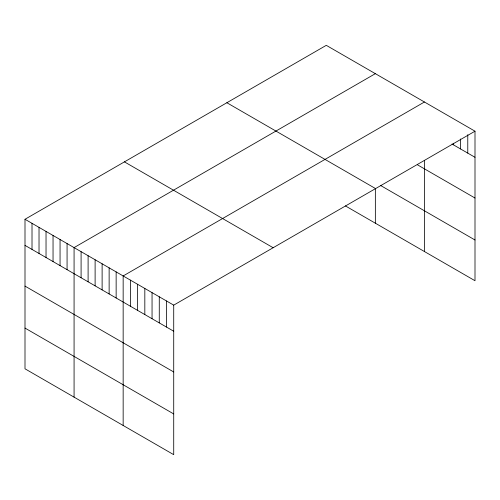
<?xml version="1.0" encoding="UTF-8"?>
<svg xmlns="http://www.w3.org/2000/svg" width="500" height="500" viewBox="0 0 500 500"><rect width="100%" height="100%" fill="white"/><g stroke="black" fill="none" stroke-linecap="round" stroke-linejoin="round"><path stroke-width="0.75" d="M475 131.194L173.719 305.138L173.719 454.669L25 368.806L25 219.275L326.281 45.331L475 131.194L475 280.725L345.4 205.906M375.356 73.662L74.075 247.606L74.075 397.144M424.438 102L123.156 275.944L123.156 425.475M452.019 144.025L475 157.294M417.425 164.788L475 198.025M380.456 185.413L475 239.994M226.856 102.731L375.575 188.594M124.425 161.869L273.144 247.731M25 219.275L173.719 305.138M25 245.375L173.719 331.238M25 286.106L173.719 371.969M25 328.075L173.719 413.938M467.775 134.7L467.775 153.119M460.55 138.969L460.55 148.95M453.331 143.244L453.331 144.781M424.438 160.688L424.438 251.531M375.356 188.394L375.356 223.2M166.494 300.963L166.494 327.062M159.275 296.794L159.275 322.894M152.05 292.625L152.05 318.725M144.825 288.456L144.825 314.55M137.6 284.281L137.6 310.381M130.381 280.113L130.381 306.212M116.144 271.894L116.144 297.994M109.131 267.844L109.131 293.944M102.119 263.8L102.119 289.9M95.113 259.75L95.113 285.85M88.1 255.7L88.1 281.8M81.088 251.656L81.088 277.756M67.069 243.562L67.069 269.656M60.056 239.513L60.056 265.613M53.044 235.463L53.044 261.562M46.031 231.419L46.031 257.519M39.025 227.369L39.025 253.469M32.013 223.319L32.013 249.419"/></g></svg>
